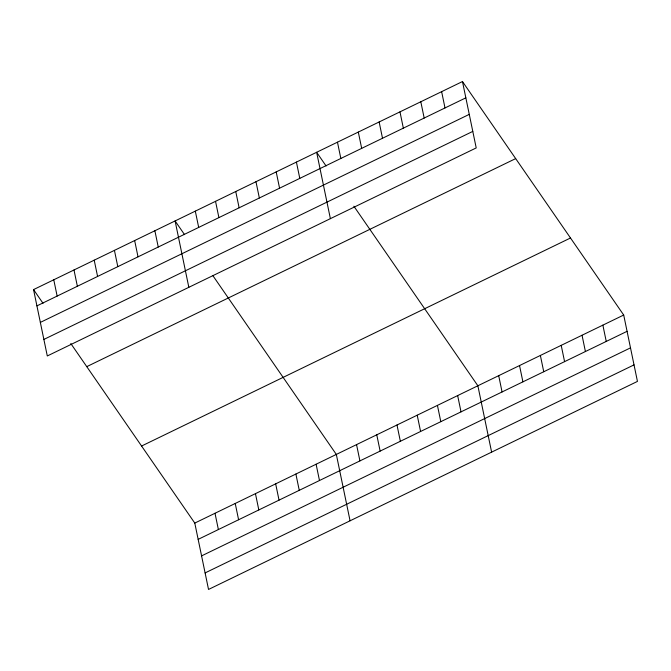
<?xml version="1.0" encoding="UTF-8"?>
<svg xmlns="http://www.w3.org/2000/svg" width="671" height="671" viewBox="0 0 671 671"><rect width="100%" height="100%" fill="white"/><g stroke="black" fill="none" stroke-linecap="round" stroke-linejoin="round"><path stroke-width="1.01" d="M462.47 81.552L476.217 147.922L47.297 355.965L33.55 289.595L462.47 81.552L623.703 315.035L637.45 381.405L208.53 589.448L194.783 523.078L70.799 343.527M36.922 305.884L465.842 97.84M40.344 322.407L469.264 114.372M43.875 339.434L472.795 131.399M86.76 366.643L515.68 158.608M141.573 446.03L570.501 237.987M194.783 523.078L623.703 315.035M198.155 539.367L627.075 331.323M201.577 555.89L630.505 347.855M205.108 572.917L634.028 364.881M326.098 165.989L316.637 152.292L330.384 218.654M353.885 206.223L477.869 385.775L491.617 452.137M184.55 234.64L175.097 220.944L188.836 287.305M212.933 275.731L336.33 454.426L350.069 520.797M33.55 289.595L43.011 303.292M602.868 325.141L606.248 341.43M582.042 335.248L585.414 351.537M561.208 345.355L564.579 361.635M540.373 355.454L543.745 371.742M519.539 365.561L522.91 381.849M441.635 91.659L445.007 107.947M498.704 375.668L502.076 391.956M420.809 101.766L424.181 118.054M399.975 111.872L403.346 128.153M457.656 395.58L461.027 411.868M379.14 121.971L382.512 138.26M437.433 405.385L440.805 421.673M417.211 415.19L420.583 431.478M358.306 132.078L361.677 148.366M396.989 425.003L400.361 441.283M337.471 142.185L340.843 158.473M376.767 434.808L380.138 451.097M356.553 444.613L359.924 460.902M296.414 162.097L299.794 178.385M276.2 171.902L279.572 188.19M316.108 464.231L319.48 480.52M255.978 181.707L259.35 197.995M295.886 474.036L299.258 490.325M235.756 191.52L239.128 207.8M275.664 483.85L279.035 500.13M215.534 201.325L218.905 217.614M255.45 493.655L258.821 509.943M195.311 211.13L198.691 227.419M235.227 503.46L238.599 519.748M215.005 513.273L218.377 529.553M154.875 230.749L158.247 247.037M134.653 240.554L138.025 256.842M114.431 250.367L117.802 266.647M94.208 260.172L97.589 276.46M73.995 269.977L77.366 286.265M53.772 279.782L57.144 296.07"/></g></svg>
